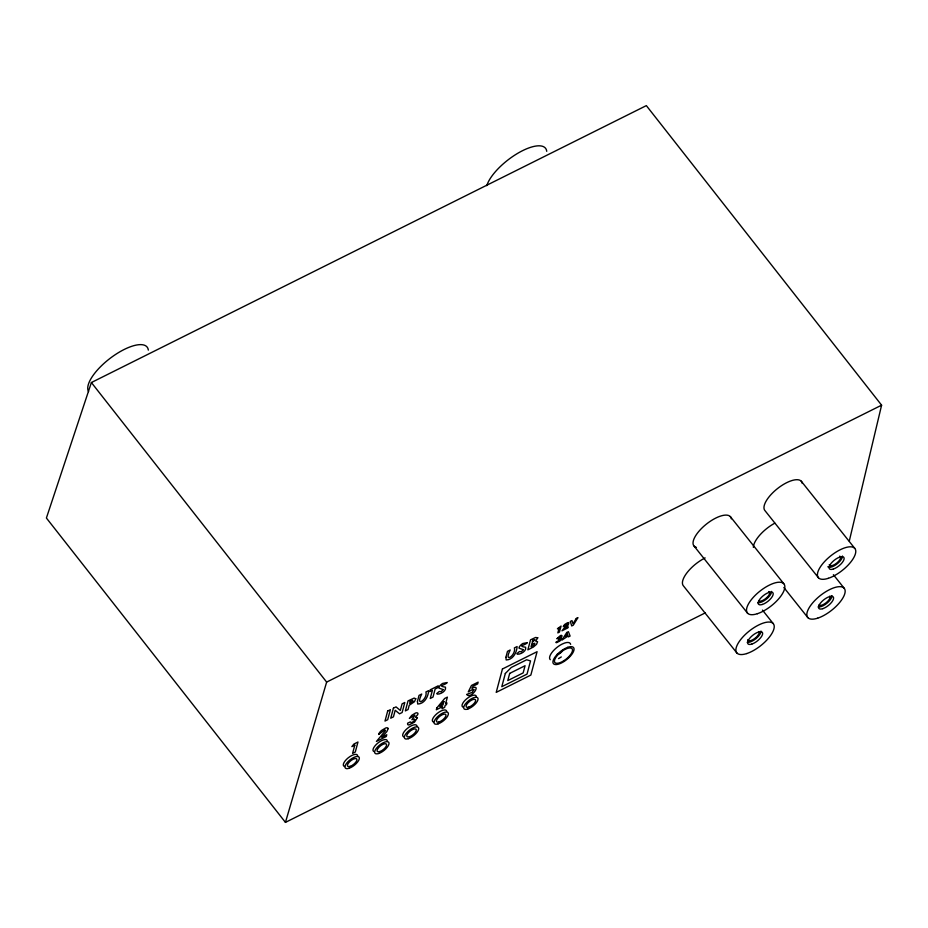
<?xml version="1.0" encoding="UTF-8"?>
<svg xmlns="http://www.w3.org/2000/svg" width="928" height="928" viewBox="0 0 928 928"><rect width="100%" height="100%" fill="white"/><g stroke="black" fill="none" stroke-linecap="round" stroke-linejoin="round"><path stroke-width="1.39" d="M849.294 541.024L881.6 405.176L646.34 105.618L91.385 382.533L46.4 518.021L285.441 822.382L705.408 612.816M285.441 822.382L326.644 682.092L881.6 405.176M801.224 481.168L854.688 548.262M833.39 574.699L844.074 588.12M818.508 577.842L765.055 510.736A23.374 9.292 -38.5 0 1 779.195 487.281A23.374 9.292 -38.5 0 1 802.256 483.43M730.301 516.56L783.754 583.666M783.847 587.494L807.905 617.688M762.456 610.09L773.152 623.512M694.121 546.128L747.585 613.234M736.971 653.08L683.518 585.986A23.374 9.292 -38.5 0 1 705.141 557.914M91.385 382.533L326.644 682.092M486.794 185.646A36.807 13.804 -37.7 0 1 518.682 152.749A36.807 13.804 -37.7 0 1 546.72 151.31M88.566 391.604A36.807 13.804 -37.7 0 1 113.68 355.737A36.807 13.804 -37.7 0 1 148.318 350.111M753.362 547.369A23.374 9.292 -38.5 0 1 774.834 523.16M839.666 556.15A6.995 2.784 -38.5 0 1 836.836 562.994A6.995 2.784 -38.5 0 1 829.203 564.711M842.45 556.023A9.199 3.654 -38.5 0 1 836.476 564.375A9.199 3.654 -38.5 0 1 827.811 566.776M829.794 596.159A6.995 2.784 -38.5 0 1 826.28 602.62A6.995 2.784 -38.5 0 1 818.96 605.01M831.906 595.66A9.199 3.654 -38.5 0 1 826.883 603.258A9.199 3.654 -38.5 0 1 818.148 606.9M562.774 650.11A3.677 1.462 -38.5 0 1 560.036 653.231L559.248 653.683A3.677 1.462 -38.5 0 1 557.31 654.124M561.289 656.931A12.888 5.116 -38.5 0 1 558.528 658.578M550.292 659.692A12.888 5.116 -38.5 0 1 561.753 644.276L564.398 643.116A12.888 5.116 -38.5 0 1 570.65 644.345M696.383 547.392A23.374 9.292 -38.5 0 1 705.848 524.552A23.374 9.292 -38.5 0 1 731.334 518.833M768.744 591.542A6.995 2.784 -38.5 0 1 766.598 597.794A6.995 2.784 -38.5 0 1 758.582 600.776M771.528 591.414A9.199 3.654 -38.5 0 1 766.505 599.024A9.199 3.654 -38.5 0 1 757.77 602.666M758.872 631.55A6.995 2.784 -38.5 0 1 754.626 638.58A6.995 2.784 -38.5 0 1 747.724 639.728M760.972 631.052A9.199 3.654 -38.5 0 1 755.949 638.65A9.199 3.654 -38.5 0 1 747.214 642.292M463.281 707.24A8.77 3.48 -38.5 0 1 466.83 698.68A8.77 3.48 -38.5 0 1 476.377 696.534M433.596 722.054A8.77 3.48 -38.5 0 1 437.146 713.481A8.77 3.48 -38.5 0 1 446.704 711.335M403.924 736.855A8.77 3.48 -38.5 0 1 407.473 728.294A8.77 3.48 -38.5 0 1 417.032 726.148M374.251 751.668A8.77 3.48 -38.5 0 1 377.8 743.096A8.77 3.48 -38.5 0 1 387.347 740.962M344.566 766.482A8.77 3.48 -38.5 0 1 348.116 757.909A8.77 3.48 -38.5 0 1 357.674 755.763M443.143 689.574L441.252 691.638L439.246 691.488L436.705 693.587L437.332 694.121C440.672 694.376 446.577 690.873 445.475 687.149C436.427 685.92 445.962 684.945 447.192 682.521L442.702 683.402A4.71 1.868 -38.5 0 0 440.522 685.096L439.466 686.337A4.153 1.647 -38.5 0 0 438.898 688.077L443.143 689.574M523.299 649.67L521.408 651.723L519.402 651.572L516.861 653.683L517.488 654.217C520.828 654.46 526.733 650.957 525.631 647.245C516.583 646.004 526.118 645.03 527.348 642.617L522.858 643.487A4.71 1.868 -38.5 0 0 520.689 645.18L519.622 646.422A4.153 1.647 -38.5 0 0 519.054 648.173L523.299 649.67M567.344 624.138L561.985 630.808L567.89 627.862L568.168 626.806L565.129 628.326L568.249 624.88L568.864 622.816A3.051 1.206 -38.5 0 0 567.495 622.769L565.059 624.196A3.364 1.334 -38.5 0 0 563.772 625.623L563.296 626.62L567.344 624.138M473.86 689.69L472.108 692.416L466.622 694.434C470.821 699.967 482.305 683.066 471.946 688.332L473.013 686.233L477.653 683.913L478.117 682.15L471.47 685.467L468.269 691.894L472.259 689.655L473.86 689.69M537.741 637.78L535.746 641.144L537.614 641.747L536.512 644.345L533.414 647.013L527.87 649.855L530.538 639.833L535.572 637.478L537.741 637.78M417.426 717.622L414.503 722.17L408.981 724.942A5.429 2.158 -38.5 0 1 407.647 724.374L407.589 723.225L410.269 721.891C411.104 723.898 414.236 721.102 414.723 719.71L414.19 718.98L411.893 719.71L414.897 715.128L409.364 718.423L411.765 715.326L415.303 713.145A4.953 1.972 -38.5 0 1 417.206 712.832L417.855 713.249A4.257 1.694 -38.5 0 1 417.588 714.804L415.303 717.216L417.426 717.622M561.695 638.267L559.944 640.993L556.626 642.652A3.26 1.288 -38.5 0 1 555.826 642.315C555.698 642.025 562.902 638.835 558.366 639.52L560.303 636.852L556.858 638.742L560.419 635.576A2.97 1.183 -38.5 0 1 561.556 635.39L561.95 635.634A2.552 1.021 -38.5 0 1 561.788 636.573L560.419 638.023L561.695 638.267M388.159 728.608L386.872 731.566L381.686 737.284L386.756 734.756L386.28 736.519L376.432 741.437L385.387 730.765A2.262 0.905 -38.5 0 0 384.54 730.116L378.636 734.454L379.424 732.795A5.614 2.227 -38.5 0 1 381.582 730.417L385.63 728.028A5.081 2.018 -38.5 0 1 387.904 728.097L388.159 728.608M415.779 698.772L414.456 701.707L409.202 705.303L408.065 709.549L405.362 710.894L408.03 700.884L414.178 698.076L415.779 698.772M417.438 701.371L417.716 704.027C424.49 703.9 428.307 696.65 428.643 690.594L425.929 691.952C427.936 699.132 414.549 708.458 421.741 694.04L419.027 695.397L417.438 701.371M505.899 657.314L506.189 659.97C512.952 659.843 516.768 652.593 517.105 646.538L514.39 647.895C516.397 655.075 503.022 664.402 510.203 649.983L507.488 651.34L505.899 657.314M354.798 745.149L352.605 753.374L355.296 752.028L357.964 742.017L353.916 744.036L351.874 746.599L354.798 745.149M387.672 711.045L385.004 721.056L387.695 719.71L390.363 709.7L387.672 711.045M393.414 708.18L390.746 718.191L393.449 716.845L395.2 710.268L399.527 713.818L402.126 712.518L404.794 702.496L402.091 703.853L400.339 710.442L396.012 706.881L393.414 708.18M410.234 701.394L409.689 703.447L411.986 702.218A1.554 0.615 -38.5 0 0 412.937 701.22L412.67 700.35L410.234 701.394M430.383 689.724L429.884 691.604L432.402 690.351L430.244 698.482L432.982 697.114L435.151 688.982L437.738 687.683L438.236 685.804L430.383 689.724M436.798 707.994L436.334 709.758L442.54 706.66L441.983 708.714L444.64 707.391L445.185 705.338L446.449 704.712L446.913 702.948L445.649 703.575L447.366 697.125L444.674 698.471L436.798 707.994M443.897 701.545L443.004 704.897L439.756 706.521L443.897 701.545M502.431 668.995L496.213 692.369L530.851 675.074L537.08 651.7L502.431 668.995M505.319 673.496L501.804 686.697L527.034 674.111L530.538 660.91L526.652 659.785L511.282 667.452L505.319 673.496M509.692 673.392L507.79 680.572L523.16 672.904L525.062 665.724L509.692 673.392M531.744 644.113L531.06 646.688L534.087 644.914L534.888 643.255L531.744 644.113M532.753 640.308L532.196 642.42L535.027 639.694L532.753 640.308M559.166 627.931L557.844 632.873L559.456 632.072L561.057 626.052L557.403 628.813L559.166 627.931M576.288 618.454L572.982 623.813L571.973 620.612L570.302 621.447L571.718 625.948L573.284 625.17L577.958 617.63L576.288 618.454M566.776 632.502L561.892 640.158L568.075 635.993L568.423 636.898L570.105 636.063L568.423 631.69L566.776 632.502M567.194 633.685L565.5 636.318L567.774 635.181L567.194 633.685M564.178 660.527L561.811 661.896A11.043 4.385 -38.5 0 1 554.584 660.063A11.043 4.385 -38.5 0 1 565.152 649.345L567.402 648.405A11.043 4.385 -38.5 0 1 572.39 651.178A11.043 4.385 -38.5 0 1 564.178 660.527M567.739 647.315L565.094 648.475A12.888 5.116 -38.5 0 0 553.332 663.555A12.888 5.116 -38.5 0 0 570.453 656.061A12.888 5.116 -38.5 0 0 567.739 647.315M817.696 618.164A23.374 9.292 -38.5 0 0 845.106 590.382A23.374 9.292 -38.5 0 0 815.167 600.161A23.374 9.292 -38.5 0 0 817.696 618.164M828.31 578.318A23.374 9.292 -38.5 0 0 855.72 550.536A23.374 9.292 -38.5 0 0 825.769 560.315A23.374 9.292 -38.5 0 0 828.31 578.318M833.332 569.061A9.199 3.654 -38.5 0 0 844.12 558.122A9.199 3.654 -38.5 0 0 832.335 561.974A9.199 3.654 -38.5 0 0 833.332 569.061M822.788 608.687A9.199 3.654 -38.5 0 0 833.576 597.748A9.199 3.654 -38.5 0 0 821.79 601.599A9.199 3.654 -38.5 0 0 822.788 608.687M746.773 653.556A23.374 9.292 -38.5 0 0 774.184 625.774A23.374 9.292 -38.5 0 0 744.233 635.552A23.374 9.292 -38.5 0 0 746.773 653.556M757.376 613.71A23.374 9.292 -38.5 0 0 784.786 585.928A23.374 9.292 -38.5 0 0 754.847 595.706A23.374 9.292 -38.5 0 0 757.376 613.71M762.41 604.453A9.199 3.654 -38.5 0 0 773.198 593.514A9.199 3.654 -38.5 0 0 761.412 597.365A9.199 3.654 -38.5 0 0 762.41 604.453M751.854 644.078A9.199 3.654 -38.5 0 0 762.642 633.14A9.199 3.654 -38.5 0 0 750.856 636.991A9.199 3.654 -38.5 0 0 751.854 644.078M468.814 707.136A5.846 2.32 -38.5 0 0 475.658 700.188A5.846 2.32 -38.5 0 0 468.176 702.635A5.846 2.32 -38.5 0 0 468.814 707.136M467.77 709.05A8.77 3.48 -38.5 0 0 478.048 698.633A8.77 3.48 -38.5 0 0 466.819 702.299A8.77 3.48 -38.5 0 0 467.77 709.05M439.13 721.949A5.846 2.32 -38.5 0 0 445.985 715.001A5.846 2.32 -38.5 0 0 438.503 717.448A5.846 2.32 -38.5 0 0 439.13 721.949M438.097 723.852A8.77 3.48 -38.5 0 0 448.375 713.435A8.77 3.48 -38.5 0 0 437.146 717.1A8.77 3.48 -38.5 0 0 438.097 723.852M409.457 736.751A5.846 2.32 -38.5 0 0 416.312 729.814A5.846 2.32 -38.5 0 0 408.819 732.25A5.846 2.32 -38.5 0 0 409.457 736.751M408.424 738.665A8.77 3.48 -38.5 0 0 418.702 728.248A8.77 3.48 -38.5 0 0 407.473 731.914A8.77 3.48 -38.5 0 0 408.424 738.665M379.784 751.564A5.846 2.32 -38.5 0 0 386.628 744.616A5.846 2.32 -38.5 0 0 379.146 747.063A5.846 2.32 -38.5 0 0 379.784 751.564M378.74 753.478A8.77 3.48 -38.5 0 0 389.018 743.05A8.77 3.48 -38.5 0 0 377.789 746.715A8.77 3.48 -38.5 0 0 378.74 753.478M350.1 766.377A5.846 2.32 -38.5 0 0 356.955 759.429A5.846 2.32 -38.5 0 0 349.473 761.876A5.846 2.32 -38.5 0 0 350.1 766.377M349.067 768.28A8.77 3.48 -38.5 0 0 359.345 757.863A8.77 3.48 -38.5 0 0 348.116 761.528A8.77 3.48 -38.5 0 0 349.067 768.28"/></g></svg>
